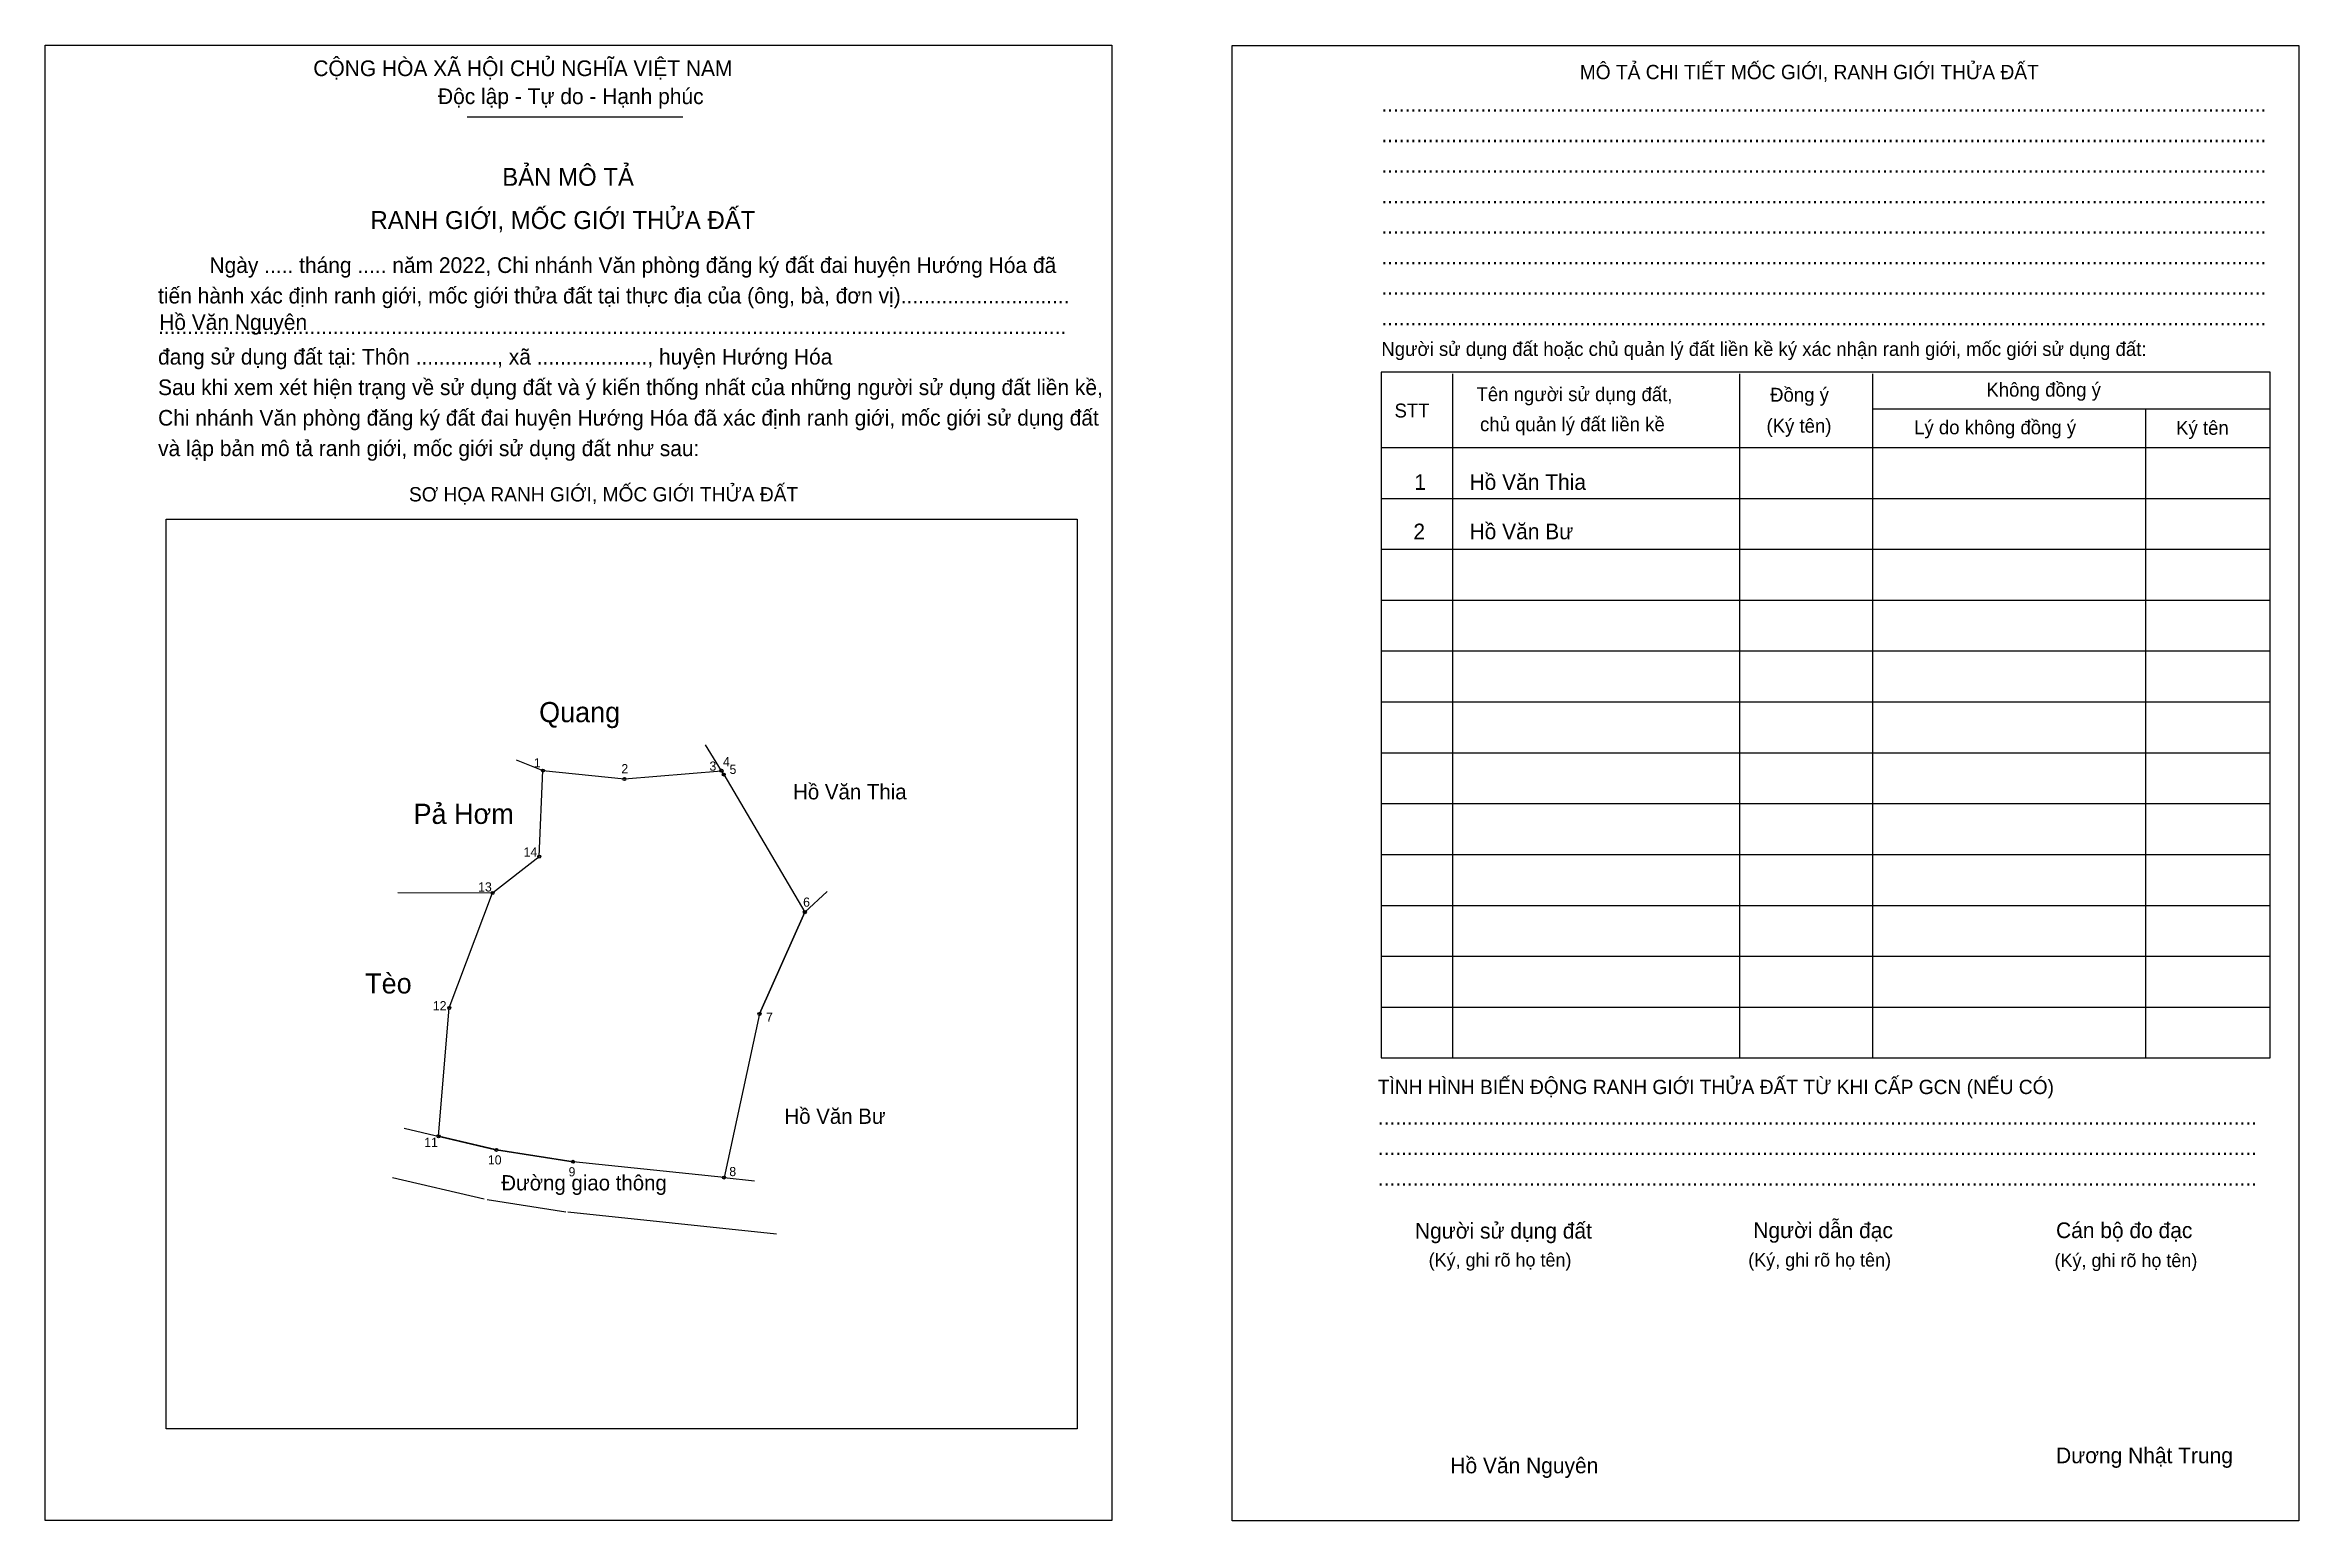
# Model space of a CAD drawing. Extents: x 548353 to 548621, y 1836212 to 1836387.
import ezdxf

# ---------------------------------------------------------------- set-up
doc = ezdxf.new("R2010")
doc.units = 0
for name, color, linetype in [('Level 1', 7, 'Continuous'), ('Level 10', 7, 'Continuous'), ('Level 11', 7, 'Continuous'), ('Level 12', 7, 'Continuous'), ('Level 2', 7, 'Continuous'), ('Level 25', 7, 'Continuous'), ('Level 27', 7, 'Continuous'), ('Level 36', 7, 'Continuous'), ('Level 52', 7, 'Continuous'), ('Level 55', 7, 'Continuous'), ('Level 6', 7, 'Continuous'), ('Level 9', 7, 'Continuous')]:
    doc.layers.add(name, color=color, linetype=linetype)

msp = doc.modelspace()

# ---------------------------------------------------------------- linework, layer by layer
at = {"layer": 'Level 1'}
for p, q in [((548352.66, 1836387.42), (548352.66, 1836387.42)), ((548493.83, 1836387.36), (548493.83, 1836387.36)), ((548402.87, 1836378.89), (548428.53, 1836378.89)), ((548520.06, 1836348.33), (548520.06, 1836266.93)), ((548554.2, 1836348.33), (548554.2, 1836266.93)), ((548569.99, 1836348.33), (548569.99, 1836266.93)), ((548569.99, 1836344.15), (548617.32, 1836344.15)), ((548602.49, 1836344.15), (548602.49, 1836266.93)), ((548511.59, 1836339.55), (548617.32, 1836339.55)), ((548511.59, 1836333.5), (548617.32, 1836333.5)), ((548367.07, 1836331.02), (548367.07, 1836331.02)), ((548511.59, 1836327.45), (548617.32, 1836327.45)), ((548511.59, 1836321.39), (548617.32, 1836321.39)), ((548511.59, 1836315.34), (548617.32, 1836315.34)), ((548511.59, 1836309.29), (548617.32, 1836309.29)), ((548511.59, 1836303.24), (548617.32, 1836303.24)), ((548511.59, 1836297.19), (548617.32, 1836297.19)), ((548511.59, 1836291.13), (548617.32, 1836291.13)), ((548511.59, 1836285.08), (548617.32, 1836285.08)), ((548511.59, 1836279.03), (548617.32, 1836279.03)), ((548511.59, 1836272.98), (548617.32, 1836272.98)), ((548475.4, 1836222.81), (548475.4, 1836222.81)), ((548479.55, 1836211.91), (548479.55, 1836211.91)), ((548620.73, 1836211.85), (548620.73, 1836211.85))]:
    msp.add_line(p, q, dxfattribs=at)
for points in [[(548617.32, 1836348.51), (548511.59, 1836348.51), (548511.59, 1836266.93), (548617.32, 1836266.93)], [(548367.07, 1836331.02), (548475.4, 1836331.02), (548475.4, 1836222.81), (548367.07, 1836222.81)]]:
    msp.add_lwpolyline(points, close=True, dxfattribs=at)
at = {"layer": 'Level 10'}
for p, q in [((548408.7, 1836302.4), (548411.88, 1836301.12)), ((548394.6, 1836286.63), (548405.88, 1836286.56))]:
    msp.add_line(p, q, dxfattribs=at)
msp.add_lwpolyline([(548411.88, 1836301.12), (548421.56, 1836300.12), (548433.1, 1836301.1), (548433.11, 1836301.1), (548433.38, 1836300.64), (548443.02, 1836284.27), (548437.63, 1836272.16), (548433.42, 1836252.7), (548415.45, 1836254.58), (548406.34, 1836255.99), (548399.45, 1836257.61), (548400.73, 1836272.88), (548405.88, 1836286.56), (548411.43, 1836290.88)], close=True, dxfattribs=at)
at = {"layer": 'Level 11'}
for p, q in [((548395.37, 1836258.56), (548406.27, 1836256.01)), ((548394, 1836252.72), (548404.9, 1836250.17)), ((548405.25, 1836250.09), (548414.6, 1836248.64)), ((548414.84, 1836248.61), (548439.64, 1836246.02))]:
    msp.add_line(p, q, dxfattribs=at)
for centre in [(548411.88, 1836301.12), (548411.88, 1836301.12), (548421.56, 1836300.12), (548433.1, 1836301.1), (548433.11, 1836301.1), (548433.38, 1836300.64), (548411.43, 1836290.88), (548405.88, 1836286.56), (548443.02, 1836284.27), (548400.73, 1836272.88), (548437.63, 1836272.16), (548399.45, 1836257.61), (548406.34, 1836255.99), (548415.45, 1836254.58), (548433.42, 1836252.7)]:
    msp.add_circle(centre, 0.182, dxfattribs=at)
at = {"layer": 'Level 2'}
for points in [[(548352.66, 1836387.42), (548479.55, 1836387.42), (548479.55, 1836211.91), (548352.66, 1836211.91)], [(548493.83, 1836387.36), (548620.73, 1836387.36), (548620.73, 1836211.85), (548493.83, 1836211.85)]]:
    msp.add_lwpolyline(points, close=True, dxfattribs=at)
at = {"layer": 'Level 25'}
for p, q in [((548437.63, 1836272.16), (548443.02, 1836284.27)), ((548406.34, 1836255.99), (548415.45, 1836254.58))]:
    msp.add_line(p, q, dxfattribs=at)
at = {"layer": 'Level 27'}
for p, q in [((548433.1, 1836301.1), (548431.19, 1836304.19)), ((548443.02, 1836284.27), (548445.68, 1836286.75)), ((548433.42, 1836252.7), (548437.03, 1836252.33))]:
    msp.add_line(p, q, dxfattribs=at)

# ---------------------------------------------------------------- texts
at = {"layer": 'Level 1'}
for s, height, p in [('CỘNG HÒA XÃ HỘI CHỦ NGHĨA VIỆT NAM', 1.8639, (548384.56, 1836383.73)), ('MÔ TẢ CHI TIẾT MỐC GIỚI, RANH GIỚI THỬA ĐẤT', 1.7041, (548535.19, 1836383.36)), ('Độc lập - Tự do - Hạnh phúc', 1.8639, (548399.39, 1836380.4)), ('........................................................................................................................................................', 1.8639, (548511.59, 1836379.49)), ('........................................................................................................................................................', 1.8639, (548511.59, 1836375.86)), ('BẢN MÔ TẢ', 2.13, (548407.03, 1836370.68)), ('........................................................................................................................................................', 1.8639, (548511.59, 1836372.23)), ('RANH GIỚI, MỐC GIỚI THỬA ĐẤT', 2.1304, (548391.36, 1836365.54)), ('........................................................................................................................................................', 1.8639, (548511.59, 1836368.6)), ('........................................................................................................................................................', 1.8639, (548511.59, 1836364.97)), ('Ngày ..... tháng ..... năm 2022, Chi nhánh Văn phòng đăng ký đất đai huyện Hướng Hóa đã', 1.8639, (548372.21, 1836360.31)), ('........................................................................................................................................................', 1.8639, (548511.59, 1836361.34)), ('tiến hành xác định ranh giới, mốc giới thửa đất tại thực địa của (ông, bà, đơn vị).............................', 1.8639, (548366.1, 1836356.68)), ('........................................................................................................................................................', 1.8639, (548511.59, 1836357.71)), ('............................................................................................................................................................', 1.8639, (548366.1, 1836353.05)), ('........................................................................................................................................................', 1.8639, (548511.59, 1836354.07)), ('đang sử dụng đất tại: Thôn .............., xã ..................., huyện Hướng Hóa', 1.8639, (548366.1, 1836349.41)), ('Người sử dụng đất hoặc chủ quản lý đất liền kề ký xác nhận ranh giới, mốc giới sử dụng đất:', 1.6511, (548511.59, 1836350.44)), ('Sau khi xem xét hiện trạng về sử dụng đất và ý kiến thống nhất của những người sử dụng đất liền kề,', 1.8639, (548366.1, 1836345.78)), ('Tên người sử dụng đất,', 1.6511, (548522.91, 1836345.06)), ('Đồng ý', 1.651, (548557.83, 1836345)), ('Không đồng ý', 1.6511, (548583.55, 1836345.6)), ('Chi nhánh Văn phòng đăng ký đất đai huyện Hướng Hóa đã xác định ranh giới, mốc giới sử dụng đất', 1.8639, (548366.1, 1836342.15)), ('STT', 1.651, (548513.16, 1836343.12)), ('chủ quản lý đất liền kề', 1.6511, (548523.33, 1836341.49)), ('(Ký tên)', 1.651, (548557.4, 1836341.31)), ('Lý do không đồng ý', 1.6511, (548574.96, 1836341.12)), ('Ký tên', 1.651, (548606.12, 1836341.06)), ('và lập bản mô tả ranh giới, mốc giới sử dụng đất như sau:', 1.8639, (548366.1, 1836338.52)), ('SƠ HỌA RANH GIỚI, MỐC GIỚI THỬA ĐẤT', 1.7041, (548395.94, 1836333.13)), ('TÌNH HÌNH BIẾN ĐỘNG RANH GIỚI THỬA ĐẤT TỪ KHI CẤP GCN (NẾU CÓ)', 1.7041, (548511.17, 1836262.63)), ('.......................................................................................................................................................', 1.8639, (548511.17, 1836259)), ('.......................................................................................................................................................', 1.8639, (548511.17, 1836255.37)), ('.......................................................................................................................................................', 1.8639, (548511.17, 1836251.74)), ('Người sử dụng đất', 1.8639, (548515.59, 1836245.44)), ('Người dẫn đạc', 1.8639, (548555.83, 1836245.5)), ('Cán bộ đo đạc', 1.8639, (548591.84, 1836245.5)), ('(Ký, ghi rõ họ tên)', 1.5977, (548517.22, 1836242.11)), ('(Ký, ghi rõ họ tên)', 1.5977, (548555.23, 1836242.11)), ('(Ký, ghi rõ họ tên)', 1.5977, (548591.66, 1836242.05)), ('Dương Nhật Trung', 1.8639, (548591.84, 1836218.72))]:
    msp.add_text(s, height=height, dxfattribs=at).set_placement(p)
at = {"layer": 'Level 12'}
for s, p in [('Quang', (548411.42, 1836306.87)), ('Pả Hơm', (548396.49, 1836294.77)), ('Tèo', (548390.73, 1836274.6))]:
    msp.add_text(s, height=2.4, dxfattribs=at).set_placement(p)
at = {"layer": 'Level 36'}
for s, height, p in [('Hồ Văn Thia', 1.8156, (548441.63, 1836297.69)), ('Hồ Văn Bư', 1.816, (548440.6, 1836259.09)), ('Đường giao thông', 1.8156, (548406.92, 1836251.17))]:
    msp.add_text(s, height=height, dxfattribs=at).set_placement(p)
at = {"layer": 'Level 52'}
for s, height, p in [('1', 1.86, (548515.52, 1836334.51)), ('Hồ Văn Thia', 1.8639, (548522.08, 1836334.51)), ('2', 1.86, (548515.41, 1836328.63)), ('Hồ Văn Bư', 1.864, (548522.08, 1836328.63))]:
    msp.add_text(s, height=height, dxfattribs=at).set_placement(p)
at = {"layer": 'Level 55'}
for s, p in [('1', (548411.85, 1836301.12)), ('2', (548421.52, 1836300.12)), ('3', (548433.06, 1836301.1)), ('4', (548433.07, 1836301.1)), ('5', (548433.34, 1836300.64)), ('14', (548411.34, 1836290.88)), ('13', (548405.8, 1836286.56)), ('6', (548442.98, 1836284.27)), ('12', (548400.64, 1836272.88)), ('7', (548437.59, 1836272.16)), ('11', (548399.37, 1836257.61)), ('10', (548406.25, 1836255.99)), ('9', (548415.41, 1836254.58)), ('8', (548433.38, 1836252.7))]:
    msp.add_text(s, height=0.121, dxfattribs=at).set_placement(p)
at = {"layer": 'Level 6'}
for p in [(548366.23, 1836353.53), (548519.8, 1836217.52)]:
    msp.add_text('Hồ Văn Nguyên', height=1.864, dxfattribs=at).set_placement(p)
at = {"layer": 'Level 9'}
for s, height, p in [('1', 1.09, (548410.79, 1836301.49)), ('3', 1.09, (548431.68, 1836301.1)), ('4', 1.09, (548433.29, 1836301.63)), ('2', 1.09, (548421.2, 1836300.79)), ('5', 1.09, (548434.07, 1836300.71)), ('14', 1.089, (548409.58, 1836290.89)), ('13', 1.089, (548404.17, 1836286.73)), ('6', 1.09, (548442.82, 1836284.92)), ('12', 1.089, (548398.78, 1836272.6)), ('7', 1.09, (548438.41, 1836271.24)), ('11', 1.089, (548397.76, 1836256.35)), ('10', 1.089, (548405.33, 1836254.26)), ('9', 1.09, (548414.92, 1836252.84)), ('8', 1.09, (548434.04, 1836252.87))]:
    msp.add_text(s, height=height, dxfattribs=at).set_placement(p)

doc.saveas('drawing.dxf')
